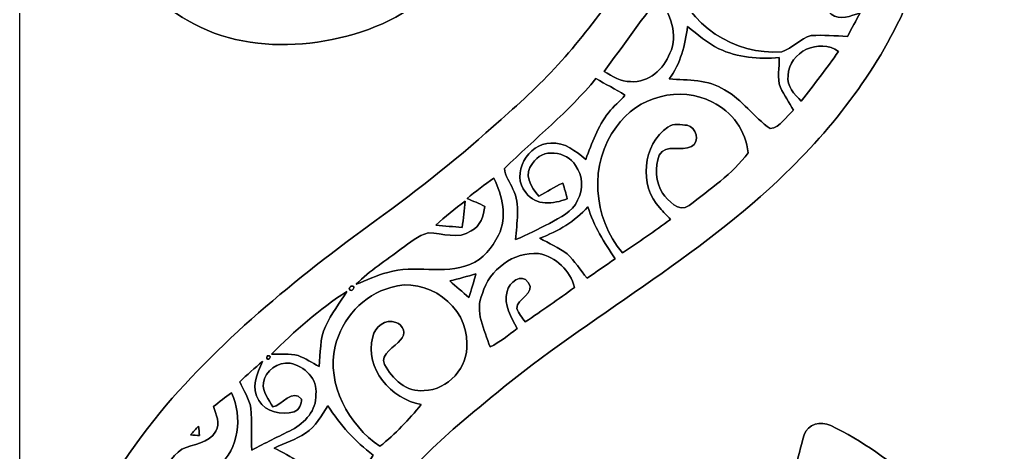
# Model space of a CAD drawing. Header units: centimetres. Extents: x -16.8 to 16.8, y -16.7 to 16.7.
# Drawn here: x -16.77 to 0, y -6.52 to 0.95 of the extents above; entities that cross this region are included whole.
import ezdxf

# ---------------------------------------------------------------- set-up
doc = ezdxf.new("R2010")
doc.units = ezdxf.units.CM
doc.header["$MEASUREMENT"] = 0
doc.layers.add('Layer 1', color=7, linetype='Continuous')

msp = doc.modelspace()

# ---------------------------------------------------------------- linework, layer by layer
at = {"layer": 'Layer 1', "color": 7}
for points, knots in [([(-16.77458, 16.66875), (-16.77458, 16.66875), (16.77458, 16.66875), (16.77458, 16.66875), (16.77458, 16.66875), (16.77458, 16.66875), (16.77458, -16.66875), (16.77458, -16.66875), (16.77458, -16.66875), (16.77458, -16.66875), (-16.77458, -16.66875), (-16.77458, -16.66875), (-16.77458, -16.66875), (-16.77458, -16.66875), (-16.77458, 16.66875), (-16.77458, 16.66875), (-16.77458, 16.66875), (-16.77458, 16.66875), (-16.77458, 16.66875), (-16.77458, 16.66875)], [0, 0, 0, 0, 0.16666667, 0.16666667, 0.16666667, 0.16666667, 0.33333333, 0.33333333, 0.33333333, 0.33333333, 0.5, 0.5, 0.5, 0.5, 0.66666667, 0.66666667, 0.66666667, 0.66666667, 1, 1, 1, 1]), ([(-9.17363, 12.02902), (-11.52701, 11.87521), (-13.87616, 10.7502), (-15.2594, 8.80251), (-15.2594, 8.80251), (-15.95508, 7.87541), (-16.31809, 6.70313), (-16.2627, 5.54531), (-16.2627, 5.54531), (-16.21825, 4.73322), (-16.11207, 3.90878), (-15.78998, 3.15524), (-15.78998, 3.15524), (-15.41427, 2.23696), (-14.74505, 1.43192), (-13.88039, 0.93804), (-13.88039, 0.93804), (-13.28914, 0.58032), (-12.57194, 0.47449), (-11.89108, 0.52917), (-11.89108, 0.52917), (-11.20281, 0.58914), (-10.51348, 0.79587), (-9.94516, 1.19698), (-9.94516, 1.19698), (-9.50948, 1.53564), (-9.10978, 1.94486), (-8.86707, 2.44581), (-8.86707, 2.44581), (-8.53017, 3.10833), (-8.58696, 3.89431), (-8.73407, 4.60058), (-8.73407, 4.60058), (-8.80286, 4.87327), (-8.85261, 5.16749), (-9.03852, 5.38974), (-9.03852, 5.38974), (-9.18457, 5.51815), (-9.42093, 5.43736), (-9.50595, 5.27368), (-9.50595, 5.27368), (-9.79029, 4.91278), (-10.13919, 4.54307), (-10.62002, 4.47887), (-10.62002, 4.47887), (-10.85709, 4.46687), (-11.13931, 4.40478), (-11.34039, 4.57059), (-11.34039, 4.57059), (-11.55982, 4.71946), (-11.6332, 4.99921), (-11.68964, 5.24263), (-11.68964, 5.24263), (-11.83076, 6.60788), (-10.57487, 7.82602), (-9.25548, 7.87365), (-9.25548, 7.87365), (-8.55204, 7.85989), (-7.84719, 7.70643), (-7.21748, 7.38787), (-7.21748, 7.38787), (-6.62164, 7.07672), (-6.06707, 6.63011), (-5.76756, 6.01521), (-5.76756, 6.01521), (-5.55237, 5.62998), (-5.45324, 5.18548), (-5.4804, 4.74486), (-5.4804, 4.74486), (-5.45747, 3.61774), (-5.76862, 2.47474), (-6.41244, 1.54411), (-6.41244, 1.54411), (-6.95466, 0.7306), (-7.59213, -0.02328), (-8.33579, -0.6604), (-8.33579, -0.6604), (-9.01947, -1.28834), (-9.74019, -1.87537), (-10.49126, -2.42147), (-10.49126, -2.42147), (-11.88403, -3.42583), (-13.24116, -4.5085), (-14.34783, -5.83071), (-14.34783, -5.83071), (-14.93696, -6.56484), (-15.47777, -7.35789), (-15.80868, -8.24512), (-15.80868, -8.24512), (-16.08949, -9.023), (-16.2119, -9.85202), (-16.23025, -10.67682), (-16.23025, -10.67682), (-16.22354, -11.02431), (-16.1484, -11.4046), (-15.88664, -11.65331), (-15.88664, -11.65331), (-15.78504, -11.75985), (-15.65734, -11.85721), (-15.50458, -11.86603), (-15.50458, -11.86603), (-14.39228, -11.90096), (-13.27997, -11.84698), (-12.16766, -11.82123), (-12.16766, -11.82123), (-10.6105, -11.77502), (-9.04981, -11.80324), (-7.49794, -11.94964), (-7.49794, -11.94964), (-7.07954, -11.99162), (-6.65798, -11.9761), (-6.23746, -11.98915), (-6.23746, -11.98915), (-5.17772, -12.01808), (-4.09893, -12.01984), (-3.06599, -11.74962), (-3.06599, -11.74962), (-2.31105, -11.52419), (-1.56386, -11.1192), (-1.14512, -10.42564), (-1.14512, -10.42564), (-0.74613, -9.80757), (-0.67275, -9.03746), (-0.77611, -8.32344), (-0.77611, -8.32344), (-0.82409, -7.87188), (-0.9966, -7.42703), (-1.30104, -7.0866), (-1.30104, -7.0866), (-1.73108, -6.66503), (-2.23379, -6.3186), (-2.7746, -6.05578), (-2.7746, -6.05578), (-2.94252, -5.97359), (-3.17288, -6.02686), (-3.23391, -6.21559), (-3.23391, -6.21559), (-3.35386, -6.61247), (-3.40395, -7.06332), (-3.70029, -7.37835), (-3.70029, -7.37835), (-4.08869, -7.80979), (-4.69477, -7.92162), (-5.24439, -7.97842), (-5.24439, -7.97842), (-6.83754, -8.02499), (-8.43209, -7.96219), (-10.02242, -7.86906), (-10.02242, -7.86906), (-10.22491, -7.82849), (-10.4648, -7.86694), (-10.64613, -7.75088), (-10.64613, -7.75088), (-10.18152, -6.81143), (-9.33379, -6.15174), (-8.54534, -5.49557), (-8.54534, -5.49557), (-6.93032, -4.16736), (-5.05636, -3.16971), (-3.55388, -1.70251), (-3.55388, -1.70251), (-2.64054, -0.81809), (-1.8602, 0.22684), (-1.38007, 1.41005), (-1.38007, 1.41005), (-0.9839, 2.44016), (-0.8763, 3.56306), (-0.95356, 4.65808), (-0.95356, 4.65808), (-1.02517, 5.49381), (-1.149, 6.33271), (-1.44921, 7.12011), (-1.44921, 7.12011), (-1.91558, 8.42081), (-2.71674, 9.62378), (-3.82799, 10.45951), (-3.82799, 10.45951), (-5.33435, 11.62897), (-7.28416, 12.13873), (-9.17363, 12.02902), (-9.17363, 12.02902), (-9.17363, 12.02902), (-9.17363, 12.02902), (-9.17363, 12.02902)], [0, 0, 0, 0, 0.0212766, 0.0212766, 0.0212766, 0.0212766, 0.04255319, 0.04255319, 0.04255319, 0.04255319, 0.06382979, 0.06382979, 0.06382979, 0.06382979, 0.08510638, 0.08510638, 0.08510638, 0.08510638, 0.10638298, 0.10638298, 0.10638298, 0.10638298, 0.12765957, 0.12765957, 0.12765957, 0.12765957, 0.14893617, 0.14893617, 0.14893617, 0.14893617, 0.17021277, 0.17021277, 0.17021277, 0.17021277, 0.19148936, 0.19148936, 0.19148936, 0.19148936, 0.21276596, 0.21276596, 0.21276596, 0.21276596, 0.23404255, 0.23404255, 0.23404255, 0.23404255, 0.25531915, 0.25531915, 0.25531915, 0.25531915, 0.27659574, 0.27659574, 0.27659574, 0.27659574, 0.29787234, 0.29787234, 0.29787234, 0.29787234, 0.31914894, 0.31914894, 0.31914894, 0.31914894, 0.34042553, 0.34042553, 0.34042553, 0.34042553, 0.36170213, 0.36170213, 0.36170213, 0.36170213, 0.38297872, 0.38297872, 0.38297872, 0.38297872, 0.40425532, 0.40425532, 0.40425532, 0.40425532, 0.42553191, 0.42553191, 0.42553191, 0.42553191, 0.44680851, 0.44680851, 0.44680851, 0.44680851, 0.46808511, 0.46808511, 0.46808511, 0.46808511, 0.4893617, 0.4893617, 0.4893617, 0.4893617, 0.5106383, 0.5106383, 0.5106383, 0.5106383, 0.53191489, 0.53191489, 0.53191489, 0.53191489, 0.55319149, 0.55319149, 0.55319149, 0.55319149, 0.57446809, 0.57446809, 0.57446809, 0.57446809, 0.59574468, 0.59574468, 0.59574468, 0.59574468, 0.61702128, 0.61702128, 0.61702128, 0.61702128, 0.63829787, 0.63829787, 0.63829787, 0.63829787, 0.65957447, 0.65957447, 0.65957447, 0.65957447, 0.68085106, 0.68085106, 0.68085106, 0.68085106, 0.70212766, 0.70212766, 0.70212766, 0.70212766, 0.72340426, 0.72340426, 0.72340426, 0.72340426, 0.74468085, 0.74468085, 0.74468085, 0.74468085, 0.76595745, 0.76595745, 0.76595745, 0.76595745, 0.78723404, 0.78723404, 0.78723404, 0.78723404, 0.80851064, 0.80851064, 0.80851064, 0.80851064, 0.82978723, 0.82978723, 0.82978723, 0.82978723, 0.85106383, 0.85106383, 0.85106383, 0.85106383, 0.87234043, 0.87234043, 0.87234043, 0.87234043, 0.89361702, 0.89361702, 0.89361702, 0.89361702, 0.91489362, 0.91489362, 0.91489362, 0.91489362, 0.93617021, 0.93617021, 0.93617021, 0.93617021, 0.95744681, 0.95744681, 0.95744681, 0.95744681, 1, 1, 1, 1]), ([(-4.43336, 3.4163), (-3.93771, 3.52143), (-3.40924, 3.17606), (-3.2639, 2.6991), (-3.2639, 2.6991), (-3.14008, 2.33609), (-3.29953, 1.88242), (-3.64949, 1.70991), (-3.64949, 1.70991), (-3.8795, 1.56986), (-4.20617, 1.57727), (-4.40972, 1.76283), (-4.40972, 1.76283), (-4.53108, 1.86161), (-4.61045, 2.00166), (-4.67642, 2.14101), (-4.67642, 2.14101), (-4.61257, 2.32763), (-4.39208, 2.41018), (-4.32506, 2.5968), (-4.32506, 2.5968), (-4.31553, 2.75378), (-4.50215, 2.83422), (-4.63585, 2.81129), (-4.63585, 2.81129), (-4.7371, 2.73473), (-4.8581, 2.64548), (-4.87116, 2.5079), (-4.87116, 2.5079), (-5.00556, 1.87713), (-4.32364, 1.21214), (-3.70134, 1.44533), (-3.70134, 1.44533), (-3.3207, 1.56034), (-3.10233, 1.91382), (-2.9591, 2.26095), (-2.9591, 2.26095), (-2.84233, 2.15547), (-2.73438, 2.04153), (-2.6229, 1.93075), (-2.6229, 1.93075), (-2.75943, 1.81575), (-2.92241, 1.69792), (-2.95875, 1.5113), (-2.95875, 1.5113), (-3.01096, 1.33138), (-2.90407, 1.1497), (-2.76648, 1.04246), (-2.76648, 1.04246), (-2.62008, 0.92745), (-2.42323, 1.00859), (-2.26871, 1.06504), (-2.26871, 1.06504), (-2.33927, 0.92781), (-2.41335, 0.79199), (-2.48779, 0.65652), (-2.48779, 0.65652), (-2.69522, 0.66569), (-2.90407, 0.68439), (-3.11115, 0.67098), (-3.11115, 0.67098), (-3.302, 0.6223), (-3.43253, 0.44626), (-3.62162, 0.39335), (-3.62162, 0.39335), (-4.42701, 0.32103), (-5.25886, 0.86043), (-5.47229, 1.64994), (-5.47229, 1.64994), (-5.51145, 1.8094), (-5.42713, 1.94804), (-5.36363, 2.08456), (-5.36363, 2.08456), (-5.21758, 2.38337), (-5.12269, 2.70334), (-5.02955, 3.02154), (-5.02955, 3.02154), (-4.95759, 3.27872), (-4.67148, 3.38032), (-4.43336, 3.4163)], [0, 0, 0, 0, 0.04761905, 0.04761905, 0.04761905, 0.04761905, 0.0952381, 0.0952381, 0.0952381, 0.0952381, 0.14285714, 0.14285714, 0.14285714, 0.14285714, 0.19047619, 0.19047619, 0.19047619, 0.19047619, 0.23809524, 0.23809524, 0.23809524, 0.23809524, 0.28571429, 0.28571429, 0.28571429, 0.28571429, 0.33333333, 0.33333333, 0.33333333, 0.33333333, 0.38095238, 0.38095238, 0.38095238, 0.38095238, 0.42857143, 0.42857143, 0.42857143, 0.42857143, 0.47619048, 0.47619048, 0.47619048, 0.47619048, 0.52380952, 0.52380952, 0.52380952, 0.52380952, 0.57142857, 0.57142857, 0.57142857, 0.57142857, 0.61904762, 0.61904762, 0.61904762, 0.61904762, 0.66666667, 0.66666667, 0.66666667, 0.66666667, 0.71428571, 0.71428571, 0.71428571, 0.71428571, 0.76190476, 0.76190476, 0.76190476, 0.76190476, 0.80952381, 0.80952381, 0.80952381, 0.80952381, 0.85714286, 0.85714286, 0.85714286, 0.85714286, 0.9047619, 0.9047619, 0.9047619, 0.9047619, 1, 1, 1, 1]), ([(-6.68302, 0.05151), (-6.37293, 0.4759), (-6.07201, 0.90911), (-5.74463, 1.32045), (-5.74463, 1.32045), (-5.55202, 1.05622), (-5.39362, 0.68474), (-5.55131, 0.36654), (-5.55131, 0.36654), (-5.65326, 0.08925), (-5.92032, -0.14393), (-6.22829, -0.12277), (-6.22829, -0.12277), (-6.39727, -0.12982), (-6.54332, -0.02963), (-6.68302, 0.05151)], [0, 0, 0, 0, 0.2, 0.2, 0.2, 0.2, 0.4, 0.4, 0.4, 0.4, 0.6, 0.6, 0.6, 0.6, 1, 1, 1, 1]), ([(-5.24439, 0.82726), (-5.07541, 0.68651), (-4.90255, 0.54681), (-4.70641, 0.44485), (-4.70641, 0.44485), (-4.38221, 0.29245), (-4.01602, 0.25859), (-3.66289, 0.29034), (-3.66289, 0.29034), (-3.65407, 0.121), (-3.70981, -0.06138), (-3.64349, -0.22401), (-3.64349, -0.22401), (-3.57576, -0.35878), (-3.49144, -0.48613), (-3.41771, -0.61807), (-3.41771, -0.61807), (-3.54718, -0.72214), (-3.64208, -0.90911), (-3.82058, -0.93451), (-3.82058, -0.93451), (-4.10386, -0.73625), (-4.29824, -0.43392), (-4.60587, -0.2667), (-4.60587, -0.2667), (-4.88738, -0.08043), (-5.23875, -0.09913), (-5.56154, -0.07691), (-5.56154, -0.07691), (-5.36681, 0.18662), (-5.28673, 0.50659), (-5.24439, 0.82726)], [0, 0, 0, 0, 0.11111111, 0.11111111, 0.11111111, 0.11111111, 0.22222222, 0.22222222, 0.22222222, 0.22222222, 0.33333333, 0.33333333, 0.33333333, 0.33333333, 0.44444444, 0.44444444, 0.44444444, 0.44444444, 0.55555556, 0.55555556, 0.55555556, 0.55555556, 0.66666667, 0.66666667, 0.66666667, 0.66666667, 0.77777778, 0.77777778, 0.77777778, 0.77777778, 1, 1, 1, 1]), ([(-3.5112, -0.01588), (-3.49673, 0.39476), (-2.96616, 0.63571), (-2.63984, 0.39723), (-2.63984, 0.39723), (-2.84727, 0.10689), (-3.06246, -0.17745), (-3.28295, -0.45791), (-3.28295, -0.45791), (-3.40325, -0.34043), (-3.53801, -0.20355), (-3.5112, -0.01588)], [0, 0, 0, 0, 0.25, 0.25, 0.25, 0.25, 0.5, 0.5, 0.5, 0.5, 1, 1, 1, 1]), ([(-8.40528, -1.62137), (-7.87541, -1.10878), (-7.30074, -0.63888), (-6.8266, -0.07056), (-6.8266, -0.07056), (-6.6615, -0.16757), (-6.48758, -0.25047), (-6.32672, -0.35525), (-6.32672, -0.35525), (-6.40962, -0.46602), (-6.52674, -0.54575), (-6.60753, -0.65864), (-6.60753, -0.65864), (-6.79768, -0.895), (-6.89469, -1.18498), (-7.00229, -1.46368), (-7.00229, -1.46368), (-7.17479, -1.32221), (-7.36494, -1.16734), (-7.60413, -1.18216), (-7.60413, -1.18216), (-7.99747, -1.18957), (-8.31144, -1.71556), (-8.03451, -2.03764), (-8.03451, -2.03764), (-7.85848, -2.27718), (-7.55897, -2.23485), (-7.3212, -2.14418), (-7.3212, -2.14418), (-7.34236, -2.05317), (-7.36847, -1.96427), (-7.39987, -1.87713), (-7.39987, -1.87713), (-7.54733, -1.93181), (-7.6708, -2.03412), (-7.81438, -2.09726), (-7.81438, -2.09726), (-7.93926, -1.94874), (-8.08955, -1.70639), (-7.9188, -1.53494), (-7.9188, -1.53494), (-7.76252, -1.26224), (-7.32543, -1.31798), (-7.18009, -1.57092), (-7.18009, -1.57092), (-7.05344, -1.74166), (-7.0358, -1.98614), (-7.1434, -2.16994), (-7.1434, -2.16994), (-7.22912, -2.3749), (-7.44643, -2.46592), (-7.62847, -2.56822), (-7.62847, -2.56822), (-7.82285, -2.66241), (-8.00982, -2.77248), (-8.21231, -2.84833), (-8.21231, -2.84833), (-8.19891, -2.5594), (-8.11883, -2.24578), (-8.25923, -1.97591), (-8.25923, -1.97591), (-8.30792, -1.85808), (-8.39999, -1.75295), (-8.40528, -1.62137)], [0, 0, 0, 0, 0.05882353, 0.05882353, 0.05882353, 0.05882353, 0.11764706, 0.11764706, 0.11764706, 0.11764706, 0.17647059, 0.17647059, 0.17647059, 0.17647059, 0.23529412, 0.23529412, 0.23529412, 0.23529412, 0.29411765, 0.29411765, 0.29411765, 0.29411765, 0.35294118, 0.35294118, 0.35294118, 0.35294118, 0.41176471, 0.41176471, 0.41176471, 0.41176471, 0.47058824, 0.47058824, 0.47058824, 0.47058824, 0.52941176, 0.52941176, 0.52941176, 0.52941176, 0.58823529, 0.58823529, 0.58823529, 0.58823529, 0.64705882, 0.64705882, 0.64705882, 0.64705882, 0.70588235, 0.70588235, 0.70588235, 0.70588235, 0.76470588, 0.76470588, 0.76470588, 0.76470588, 0.82352941, 0.82352941, 0.82352941, 0.82352941, 0.88235294, 0.88235294, 0.88235294, 0.88235294, 1, 1, 1, 1]), ([(-6.471, -0.90135), (-6.12211, -0.3877), (-5.36787, -0.17427), (-4.81683, -0.47943), (-4.81683, -0.47943), (-4.47922, -0.63359), (-4.23474, -0.98319), (-4.20229, -1.35149), (-4.20229, -1.35149), (-4.46617, -1.72403), (-4.86763, -1.9745), (-5.21617, -2.26166), (-5.21617, -2.26166), (-5.40949, -2.38478), (-5.57248, -2.1777), (-5.68043, -2.04505), (-5.68043, -2.04505), (-5.79402, -1.85526), (-5.81096, -1.59597), (-5.73581, -1.39065), (-5.73581, -1.39065), (-5.61869, -1.18992), (-5.34705, -1.33209), (-5.17631, -1.24284), (-5.17631, -1.24284), (-5.02461, -1.16699), (-5.09834, -0.90346), (-5.25216, -0.87665), (-5.25216, -0.87665), (-5.35905, -0.86431), (-5.48958, -0.83573), (-5.58447, -0.90629), (-5.58447, -0.90629), (-6.02227, -1.20685), (-6.09283, -1.91841), (-5.72135, -2.30152), (-5.72135, -2.30152), (-5.66738, -2.37243), (-5.60317, -2.43487), (-5.54284, -2.50014), (-5.54284, -2.50014), (-5.81166, -2.70228), (-6.08753, -2.89489), (-6.37081, -3.07622), (-6.37081, -3.07622), (-6.8774, -2.47897), (-6.95819, -1.53317), (-6.471, -0.90135)], [0, 0, 0, 0, 0.07692308, 0.07692308, 0.07692308, 0.07692308, 0.15384615, 0.15384615, 0.15384615, 0.15384615, 0.23076923, 0.23076923, 0.23076923, 0.23076923, 0.30769231, 0.30769231, 0.30769231, 0.30769231, 0.38461538, 0.38461538, 0.38461538, 0.38461538, 0.46153846, 0.46153846, 0.46153846, 0.46153846, 0.53846154, 0.53846154, 0.53846154, 0.53846154, 0.61538462, 0.61538462, 0.61538462, 0.61538462, 0.69230769, 0.69230769, 0.69230769, 0.69230769, 0.76923077, 0.76923077, 0.76923077, 0.76923077, 0.84615385, 0.84615385, 0.84615385, 0.84615385, 1, 1, 1, 1]), ([(-9.05051, -2.14207), (-8.90094, -2.01824), (-8.74818, -1.89794), (-8.58732, -1.78894), (-8.58732, -1.78894), (-8.44832, -2.09162), (-8.34425, -2.45921), (-8.50971, -2.77389), (-8.50971, -2.77389), (-8.61519, -2.99014), (-8.76935, -3.18594), (-9.00148, -3.2766), (-9.00148, -3.2766), (-9.4555, -3.46428), (-9.95786, -3.27025), (-10.42035, -3.41736), (-10.42035, -3.41736), (-10.60944, -3.46251), (-10.78336, -3.5493), (-10.96398, -3.61844), (-10.96398, -3.61844), (-10.73044, -3.38349), (-10.44575, -3.20816), (-10.1854, -3.00602), (-10.1854, -3.00602), (-10.03935, -2.90301), (-9.89824, -2.7746), (-9.71973, -2.73368), (-9.71973, -2.73368), (-9.4742, -2.73544), (-9.20221, -2.85327), (-8.97855, -2.6984), (-8.97855, -2.6984), (-8.81627, -2.62255), (-8.7697, -2.43558), (-8.74219, -2.27577), (-8.74219, -2.27577), (-8.84308, -2.22673), (-8.94574, -2.18193), (-9.05051, -2.14207)], [0, 0, 0, 0, 0.09090909, 0.09090909, 0.09090909, 0.09090909, 0.18181818, 0.18181818, 0.18181818, 0.18181818, 0.27272727, 0.27272727, 0.27272727, 0.27272727, 0.36363636, 0.36363636, 0.36363636, 0.36363636, 0.45454545, 0.45454545, 0.45454545, 0.45454545, 0.54545455, 0.54545455, 0.54545455, 0.54545455, 0.63636364, 0.63636364, 0.63636364, 0.63636364, 0.72727273, 0.72727273, 0.72727273, 0.72727273, 0.81818182, 0.81818182, 0.81818182, 0.81818182, 1, 1, 1, 1]), ([(-9.58779, -2.59962), (-9.4294, -2.45075), (-9.26006, -2.31458), (-9.08473, -2.18616), (-9.08473, -2.18616), (-9.10061, -2.33609), (-9.11543, -2.48814), (-9.13306, -2.63878), (-9.13306, -2.63878), (-9.28511, -2.62714), (-9.43645, -2.61408), (-9.58779, -2.59962)], [0, 0, 0, 0, 0.25, 0.25, 0.25, 0.25, 0.5, 0.5, 0.5, 0.5, 1, 1, 1, 1]), ([(-7.79286, -2.82116), (-7.47959, -2.70616), (-7.18996, -2.53471), (-6.9656, -2.28388), (-6.9656, -2.28388), (-6.86717, -2.61126), (-6.68302, -2.89948), (-6.49464, -3.18135), (-6.49464, -3.18135), (-6.65692, -3.29177), (-6.81849, -3.40325), (-6.98041, -3.51402), (-6.98041, -3.51402), (-7.0926, -3.3715), (-7.19561, -3.22016), (-7.32473, -3.0928), (-7.32473, -3.0928), (-7.47183, -2.98732), (-7.63905, -2.91571), (-7.79286, -2.82116)], [0, 0, 0, 0, 0.16666667, 0.16666667, 0.16666667, 0.16666667, 0.33333333, 0.33333333, 0.33333333, 0.33333333, 0.5, 0.5, 0.5, 0.5, 0.66666667, 0.66666667, 0.66666667, 0.66666667, 1, 1, 1, 1]), ([(-8.78664, -3.7786), (-8.6681, -3.36656), (-8.24794, -3.05329), (-7.81544, -3.08963), (-7.81544, -3.08963), (-7.51558, -3.14537), (-7.27428, -3.38243), (-7.19526, -3.67383), (-7.19526, -3.67383), (-7.47571, -3.87668), (-7.76005, -4.07388), (-8.0458, -4.26932), (-8.0458, -4.26932), (-8.10013, -4.19488), (-8.16187, -4.12256), (-8.19362, -4.03507), (-8.19362, -4.03507), (-8.19503, -3.86962), (-7.85636, -3.76696), (-7.99606, -3.58669), (-7.99606, -3.58669), (-8.10789, -3.41595), (-8.33543, -3.59234), (-8.35801, -3.74403), (-8.35801, -3.74403), (-8.43104, -3.98039), (-8.28322, -4.18394), (-8.18727, -4.38397), (-8.18727, -4.38397), (-8.3379, -4.49615), (-8.4836, -4.61786), (-8.65329, -4.70112), (-8.65329, -4.70112), (-8.74924, -4.40972), (-8.92704, -4.08305), (-8.78664, -3.7786)], [0, 0, 0, 0, 0.1, 0.1, 0.1, 0.1, 0.2, 0.2, 0.2, 0.2, 0.3, 0.3, 0.3, 0.3, 0.4, 0.4, 0.4, 0.4, 0.5, 0.5, 0.5, 0.5, 0.6, 0.6, 0.6, 0.6, 0.7, 0.7, 0.7, 0.7, 0.8, 0.8, 0.8, 0.8, 1, 1, 1, 1]), ([(-10.36567, -3.67453), (-9.76101, -3.47063), (-9.03358, -3.99768), (-9.05581, -4.63903), (-9.05581, -4.63903), (-9.02547, -5.04719), (-9.37895, -5.44689), (-9.79029, -5.45112), (-9.79029, -5.45112), (-10.09191, -5.49346), (-10.34133, -5.24722), (-10.47397, -5.00451), (-10.47397, -5.00451), (-10.56111, -4.81083), (-10.28488, -4.70606), (-10.20163, -4.57835), (-10.20163, -4.57835), (-10.0898, -4.49439), (-10.15048, -4.30636), (-10.27748, -4.27602), (-10.27748, -4.27602), (-10.45422, -4.20617), (-10.64366, -4.35434), (-10.67929, -4.5279), (-10.67929, -4.5279), (-10.82216, -5.07718), (-10.36179, -5.59506), (-9.84144, -5.69524), (-9.84144, -5.69524), (-10.05769, -5.95454), (-10.28806, -6.20607), (-10.55476, -6.41456), (-10.55476, -6.41456), (-11.0998, -6.04202), (-11.47692, -5.3527), (-11.32769, -4.68665), (-11.32769, -4.68665), (-11.2074, -4.21605), (-10.84263, -3.80012), (-10.36567, -3.67453)], [0, 0, 0, 0, 0.09090909, 0.09090909, 0.09090909, 0.09090909, 0.18181818, 0.18181818, 0.18181818, 0.18181818, 0.27272727, 0.27272727, 0.27272727, 0.27272727, 0.36363636, 0.36363636, 0.36363636, 0.36363636, 0.45454545, 0.45454545, 0.45454545, 0.45454545, 0.54545455, 0.54545455, 0.54545455, 0.54545455, 0.63636364, 0.63636364, 0.63636364, 0.63636364, 0.72727273, 0.72727273, 0.72727273, 0.72727273, 0.81818182, 0.81818182, 0.81818182, 0.81818182, 1, 1, 1, 1]), ([(-9.34544, -3.56094), (-9.19692, -3.52107), (-9.04769, -3.48439), (-8.89953, -3.4417), (-8.89953, -3.4417), (-8.93621, -3.57752), (-8.97643, -3.71228), (-9.01982, -3.84634), (-9.01982, -3.84634), (-9.13024, -3.75285), (-9.2396, -3.65901), (-9.34544, -3.56094)], [0, 0, 0, 0, 0.25, 0.25, 0.25, 0.25, 0.5, 0.5, 0.5, 0.5, 1, 1, 1, 1]), ([(-11.055, -3.64949), (-10.93682, -3.63044), (-11.05394, -3.80012), (-11.08393, -3.68935), (-11.08393, -3.68935), (-11.07652, -3.67947), (-11.06241, -3.65936), (-11.055, -3.64949)], [0, 0, 0, 0, 0.33333333, 0.33333333, 0.33333333, 0.33333333, 1, 1, 1, 1]), ([(-12.42766, -4.82529), (-12.02902, -4.42666), (-11.59828, -4.05059), (-11.12591, -3.74156), (-11.12591, -3.74156), (-11.24973, -3.94194), (-11.38943, -4.13314), (-11.49456, -4.34481), (-11.49456, -4.34481), (-11.5951, -4.56036), (-11.57711, -4.80483), (-11.60145, -5.03661), (-11.60145, -5.03661), (-11.72351, -4.97417), (-11.83958, -4.89797), (-11.96763, -4.84928), (-11.96763, -4.84928), (-12.11898, -4.81789), (-12.27384, -4.82494), (-12.42766, -4.82529)], [0, 0, 0, 0, 0.16666667, 0.16666667, 0.16666667, 0.16666667, 0.33333333, 0.33333333, 0.33333333, 0.33333333, 0.5, 0.5, 0.5, 0.5, 0.66666667, 0.66666667, 0.66666667, 0.66666667, 1, 1, 1, 1]), ([(-12.9734, -5.29978), (-12.8457, -5.18054), (-12.71411, -5.06518), (-12.58182, -4.95124), (-12.58182, -4.95124), (-12.67495, -5.15549), (-12.78502, -5.41514), (-12.64356, -5.62222), (-12.64356, -5.62222), (-12.52291, -5.82789), (-12.25162, -5.88398), (-12.03431, -5.81801), (-12.03431, -5.81801), (-11.9447, -5.78732), (-11.90484, -5.68678), (-11.90519, -5.59858), (-11.90519, -5.59858), (-12.05865, -5.40667), (-12.24386, -5.71182), (-12.40402, -5.73581), (-12.40402, -5.73581), (-12.46364, -5.60317), (-12.59205, -5.47793), (-12.56594, -5.3213), (-12.56594, -5.3213), (-12.53702, -5.10822), (-12.31089, -4.95723), (-12.10345, -4.97805), (-12.10345, -4.97805), (-11.85933, -5.0352), (-11.61944, -5.24757), (-11.66001, -5.52238), (-11.66001, -5.52238), (-11.64484, -5.79049), (-11.8491, -6.00957), (-12.07276, -6.12846), (-12.07276, -6.12846), (-12.30313, -6.24769), (-12.53913, -6.35635), (-12.76562, -6.4837), (-12.76562, -6.4837), (-12.7762, -6.24134), (-12.75539, -5.99757), (-12.78184, -5.75663), (-12.78184, -5.75663), (-12.81254, -5.59259), (-12.90567, -5.44936), (-12.9734, -5.29978)], [0, 0, 0, 0, 0.07692308, 0.07692308, 0.07692308, 0.07692308, 0.15384615, 0.15384615, 0.15384615, 0.15384615, 0.23076923, 0.23076923, 0.23076923, 0.23076923, 0.30769231, 0.30769231, 0.30769231, 0.30769231, 0.38461538, 0.38461538, 0.38461538, 0.38461538, 0.46153846, 0.46153846, 0.46153846, 0.46153846, 0.53846154, 0.53846154, 0.53846154, 0.53846154, 0.61538462, 0.61538462, 0.61538462, 0.61538462, 0.69230769, 0.69230769, 0.69230769, 0.69230769, 0.76923077, 0.76923077, 0.76923077, 0.76923077, 0.84615385, 0.84615385, 0.84615385, 0.84615385, 1, 1, 1, 1]), ([(-13.42425, -5.72911), (-13.32371, -5.64762), (-13.22458, -5.56472), (-13.11593, -5.49451), (-13.11593, -5.49451), (-12.92049, -5.9122), (-12.98046, -6.45583), (-13.34805, -6.76028), (-13.34805, -6.76028), (-13.62886, -7.00123), (-14.0081, -7.00793), (-14.357, -6.99276), (-14.357, -6.99276), (-14.26528, -6.79521), (-14.15486, -6.58918), (-13.97141, -6.46501), (-13.97141, -6.46501), (-13.77985, -6.36658), (-13.49728, -6.37117), (-13.38756, -6.15527), (-13.38756, -6.15527), (-13.30149, -6.01945), (-13.38651, -5.86564), (-13.42425, -5.72911)], [0, 0, 0, 0, 0.14285714, 0.14285714, 0.14285714, 0.14285714, 0.28571429, 0.28571429, 0.28571429, 0.28571429, 0.42857143, 0.42857143, 0.42857143, 0.42857143, 0.57142857, 0.57142857, 0.57142857, 0.57142857, 0.71428571, 0.71428571, 0.71428571, 0.71428571, 1, 1, 1, 1]), ([(-11.83922, -6.18525), (-11.66319, -6.07166), (-11.56194, -5.88539), (-11.45293, -5.71359), (-11.45293, -5.71359), (-11.24162, -6.03956), (-10.98515, -6.33871), (-10.668, -6.5659), (-10.668, -6.5659), (-10.90895, -6.91374), (-11.13508, -7.27075), (-11.34145, -7.64011), (-11.34145, -7.64011), (-11.38273, -7.7597), (-11.51643, -7.76605), (-11.61803, -7.80415), (-11.61803, -7.80415), (-11.58099, -7.55333), (-11.50796, -7.28839), (-11.63532, -7.0485), (-11.63532, -7.0485), (-11.77043, -6.73347), (-12.09993, -6.59518), (-12.38179, -6.44384), (-12.38179, -6.44384), (-12.19835, -6.36305), (-12.00468, -6.30202), (-11.83922, -6.18525)], [0, 0, 0, 0, 0.125, 0.125, 0.125, 0.125, 0.25, 0.25, 0.25, 0.25, 0.375, 0.375, 0.375, 0.375, 0.5, 0.5, 0.5, 0.5, 0.625, 0.625, 0.625, 0.625, 0.75, 0.75, 0.75, 0.75, 1, 1, 1, 1]), ([(-13.82289, -6.21806), (-13.77809, -6.16691), (-13.73258, -6.11611), (-13.68601, -6.06707), (-13.68601, -6.06707), (-13.67896, -6.12105), (-13.67226, -6.17502), (-13.66555, -6.2297), (-13.66555, -6.2297), (-13.71812, -6.22547), (-13.77033, -6.22159), (-13.82289, -6.21806)], [0, 0, 0, 0, 0.25, 0.25, 0.25, 0.25, 0.5, 0.5, 0.5, 0.5, 1, 1, 1, 1])]:
    msp.add_open_spline(points, degree=3, knots=knots, dxfattribs=at)
at = {"layer": 'Layer 1', "color": 251}
for points, knots in [([(-9.17363, 12.02902), (-7.28416, 12.13873), (-5.33435, 11.62897), (-3.82799, 10.45951), (-3.82799, 10.45951), (-2.71674, 9.62378), (-1.91558, 8.42081), (-1.44921, 7.12011), (-1.44921, 7.12011), (-1.149, 6.33271), (-1.02517, 5.49381), (-0.95356, 4.65808), (-0.95356, 4.65808), (-0.8763, 3.56306), (-0.9839, 2.44016), (-1.38007, 1.41005), (-1.38007, 1.41005), (-1.8602, 0.22684), (-2.64054, -0.81809), (-3.55388, -1.70251), (-3.55388, -1.70251), (-5.05636, -3.16971), (-6.93032, -4.16736), (-8.54534, -5.49557), (-8.54534, -5.49557), (-9.33379, -6.15174), (-10.18152, -6.81143), (-10.64613, -7.75088), (-10.64613, -7.75088), (-10.4648, -7.86694), (-10.22491, -7.82849), (-10.02242, -7.86906), (-10.02242, -7.86906), (-8.43209, -7.96219), (-6.83754, -8.02499), (-5.24439, -7.97842), (-5.24439, -7.97842), (-4.69477, -7.92162), (-4.08869, -7.80979), (-3.70029, -7.37835), (-3.70029, -7.37835), (-3.40395, -7.06332), (-3.35386, -6.61247), (-3.23391, -6.21559), (-3.23391, -6.21559), (-3.17288, -6.02686), (-2.94252, -5.97359), (-2.7746, -6.05578), (-2.7746, -6.05578), (-2.23379, -6.3186), (-1.73108, -6.66503), (-1.30104, -7.0866), (-1.30104, -7.0866), (-0.9966, -7.42703), (-0.82409, -7.87188), (-0.77611, -8.32344), (-0.77611, -8.32344), (-0.67275, -9.03746), (-0.74613, -9.80757), (-1.14512, -10.42564), (-1.14512, -10.42564), (-1.56386, -11.1192), (-2.31105, -11.52419), (-3.06599, -11.74962), (-3.06599, -11.74962), (-4.09893, -12.01984), (-5.17772, -12.01808), (-6.23746, -11.98915), (-6.23746, -11.98915), (-6.65798, -11.9761), (-7.07954, -11.99162), (-7.49794, -11.94964), (-7.49794, -11.94964), (-9.04981, -11.80324), (-10.6105, -11.77502), (-12.16766, -11.82123), (-12.16766, -11.82123), (-13.27997, -11.84698), (-14.39228, -11.90096), (-15.50458, -11.86603), (-15.50458, -11.86603), (-15.65734, -11.85721), (-15.78504, -11.75985), (-15.88664, -11.65331), (-15.88664, -11.65331), (-16.1484, -11.4046), (-16.22354, -11.02431), (-16.23025, -10.67682), (-16.23025, -10.67682), (-16.2119, -9.85202), (-16.08949, -9.023), (-15.80868, -8.24512), (-15.80868, -8.24512), (-15.47777, -7.35789), (-14.93696, -6.56484), (-14.34783, -5.83071), (-14.34783, -5.83071), (-13.24116, -4.5085), (-11.88403, -3.42583), (-10.49126, -2.42147), (-10.49126, -2.42147), (-9.74019, -1.87537), (-9.01947, -1.28834), (-8.33579, -0.6604), (-8.33579, -0.6604), (-7.59213, -0.02328), (-6.95466, 0.7306), (-6.41244, 1.54411), (-6.41244, 1.54411), (-5.76862, 2.47474), (-5.45747, 3.61774), (-5.4804, 4.74486), (-5.4804, 4.74486), (-5.45324, 5.18548), (-5.55237, 5.62998), (-5.76756, 6.01521), (-5.76756, 6.01521), (-6.06707, 6.63011), (-6.62164, 7.07672), (-7.21748, 7.38787), (-7.21748, 7.38787), (-7.84719, 7.70643), (-8.55204, 7.85989), (-9.25548, 7.87365), (-9.25548, 7.87365), (-10.57487, 7.82602), (-11.83076, 6.60788), (-11.68964, 5.24263), (-11.68964, 5.24263), (-11.6332, 4.99921), (-11.55982, 4.71946), (-11.34039, 4.57059), (-11.34039, 4.57059), (-11.13931, 4.40478), (-10.85709, 4.46687), (-10.62002, 4.47887), (-10.62002, 4.47887), (-10.13919, 4.54307), (-9.79029, 4.91278), (-9.50595, 5.27368), (-9.50595, 5.27368), (-9.42093, 5.43736), (-9.18457, 5.51815), (-9.03852, 5.38974), (-9.03852, 5.38974), (-8.85261, 5.16749), (-8.80286, 4.87327), (-8.73407, 4.60058), (-8.73407, 4.60058), (-8.58696, 3.89431), (-8.53017, 3.10833), (-8.86707, 2.44581), (-8.86707, 2.44581), (-9.10978, 1.94486), (-9.50948, 1.53564), (-9.94516, 1.19698), (-9.94516, 1.19698), (-10.51348, 0.79587), (-11.20281, 0.58914), (-11.89108, 0.52917), (-11.89108, 0.52917), (-12.57194, 0.47449), (-13.28914, 0.58032), (-13.88039, 0.93804), (-13.88039, 0.93804), (-14.74505, 1.43192), (-15.41427, 2.23696), (-15.78998, 3.15524), (-15.78998, 3.15524), (-16.11207, 3.90878), (-16.21825, 4.73322), (-16.2627, 5.54531), (-16.2627, 5.54531), (-16.31809, 6.70313), (-15.95508, 7.87541), (-15.2594, 8.80251), (-15.2594, 8.80251), (-13.87616, 10.7502), (-11.52701, 11.87521), (-9.17363, 12.02902), (-9.17363, 12.02902), (-9.17363, 12.02902), (-9.17363, 12.02902), (-9.17363, 12.02902)], [0, 0, 0, 0, 0.0212766, 0.0212766, 0.0212766, 0.0212766, 0.04255319, 0.04255319, 0.04255319, 0.04255319, 0.06382979, 0.06382979, 0.06382979, 0.06382979, 0.08510638, 0.08510638, 0.08510638, 0.08510638, 0.10638298, 0.10638298, 0.10638298, 0.10638298, 0.12765957, 0.12765957, 0.12765957, 0.12765957, 0.14893617, 0.14893617, 0.14893617, 0.14893617, 0.17021277, 0.17021277, 0.17021277, 0.17021277, 0.19148936, 0.19148936, 0.19148936, 0.19148936, 0.21276596, 0.21276596, 0.21276596, 0.21276596, 0.23404255, 0.23404255, 0.23404255, 0.23404255, 0.25531915, 0.25531915, 0.25531915, 0.25531915, 0.27659574, 0.27659574, 0.27659574, 0.27659574, 0.29787234, 0.29787234, 0.29787234, 0.29787234, 0.31914894, 0.31914894, 0.31914894, 0.31914894, 0.34042553, 0.34042553, 0.34042553, 0.34042553, 0.36170213, 0.36170213, 0.36170213, 0.36170213, 0.38297872, 0.38297872, 0.38297872, 0.38297872, 0.40425532, 0.40425532, 0.40425532, 0.40425532, 0.42553191, 0.42553191, 0.42553191, 0.42553191, 0.44680851, 0.44680851, 0.44680851, 0.44680851, 0.46808511, 0.46808511, 0.46808511, 0.46808511, 0.4893617, 0.4893617, 0.4893617, 0.4893617, 0.5106383, 0.5106383, 0.5106383, 0.5106383, 0.53191489, 0.53191489, 0.53191489, 0.53191489, 0.55319149, 0.55319149, 0.55319149, 0.55319149, 0.57446809, 0.57446809, 0.57446809, 0.57446809, 0.59574468, 0.59574468, 0.59574468, 0.59574468, 0.61702128, 0.61702128, 0.61702128, 0.61702128, 0.63829787, 0.63829787, 0.63829787, 0.63829787, 0.65957447, 0.65957447, 0.65957447, 0.65957447, 0.68085106, 0.68085106, 0.68085106, 0.68085106, 0.70212766, 0.70212766, 0.70212766, 0.70212766, 0.72340426, 0.72340426, 0.72340426, 0.72340426, 0.74468085, 0.74468085, 0.74468085, 0.74468085, 0.76595745, 0.76595745, 0.76595745, 0.76595745, 0.78723404, 0.78723404, 0.78723404, 0.78723404, 0.80851064, 0.80851064, 0.80851064, 0.80851064, 0.82978723, 0.82978723, 0.82978723, 0.82978723, 0.85106383, 0.85106383, 0.85106383, 0.85106383, 0.87234043, 0.87234043, 0.87234043, 0.87234043, 0.89361702, 0.89361702, 0.89361702, 0.89361702, 0.91489362, 0.91489362, 0.91489362, 0.91489362, 0.93617021, 0.93617021, 0.93617021, 0.93617021, 0.95744681, 0.95744681, 0.95744681, 0.95744681, 1, 1, 1, 1]), ([(-4.43336, 3.4163), (-4.67148, 3.38032), (-4.95759, 3.27872), (-5.02955, 3.02154), (-5.02955, 3.02154), (-5.12269, 2.70334), (-5.21758, 2.38337), (-5.36363, 2.08456), (-5.36363, 2.08456), (-5.42713, 1.94804), (-5.51145, 1.8094), (-5.47229, 1.64994), (-5.47229, 1.64994), (-5.25886, 0.86043), (-4.42701, 0.32103), (-3.62162, 0.39335), (-3.62162, 0.39335), (-3.43253, 0.44626), (-3.302, 0.6223), (-3.11115, 0.67098), (-3.11115, 0.67098), (-2.90407, 0.68439), (-2.69522, 0.66569), (-2.48779, 0.65652), (-2.48779, 0.65652), (-2.41335, 0.79199), (-2.33927, 0.92781), (-2.26871, 1.06504), (-2.26871, 1.06504), (-2.42323, 1.00859), (-2.62008, 0.92745), (-2.76648, 1.04246), (-2.76648, 1.04246), (-2.90407, 1.1497), (-3.01096, 1.33138), (-2.95875, 1.5113), (-2.95875, 1.5113), (-2.92241, 1.69792), (-2.75943, 1.81575), (-2.6229, 1.93075), (-2.6229, 1.93075), (-2.73438, 2.04153), (-2.84233, 2.15547), (-2.9591, 2.26095), (-2.9591, 2.26095), (-3.10233, 1.91382), (-3.3207, 1.56034), (-3.70134, 1.44533), (-3.70134, 1.44533), (-4.32364, 1.21214), (-5.00556, 1.87713), (-4.87116, 2.5079), (-4.87116, 2.5079), (-4.8581, 2.64548), (-4.7371, 2.73473), (-4.63585, 2.81129), (-4.63585, 2.81129), (-4.50215, 2.83422), (-4.31553, 2.75378), (-4.32506, 2.5968), (-4.32506, 2.5968), (-4.39208, 2.41018), (-4.61257, 2.32763), (-4.67642, 2.14101), (-4.67642, 2.14101), (-4.61045, 2.00166), (-4.53108, 1.86161), (-4.40972, 1.76283), (-4.40972, 1.76283), (-4.20617, 1.57727), (-3.8795, 1.56986), (-3.64949, 1.70991), (-3.64949, 1.70991), (-3.29953, 1.88242), (-3.14008, 2.33609), (-3.2639, 2.6991), (-3.2639, 2.6991), (-3.40924, 3.17606), (-3.93771, 3.52143), (-4.43336, 3.4163), (-4.43336, 3.4163), (-4.43336, 3.4163), (-4.43336, 3.4163), (-4.43336, 3.4163)], [0, 0, 0, 0, 0.04545455, 0.04545455, 0.04545455, 0.04545455, 0.09090909, 0.09090909, 0.09090909, 0.09090909, 0.13636364, 0.13636364, 0.13636364, 0.13636364, 0.18181818, 0.18181818, 0.18181818, 0.18181818, 0.22727273, 0.22727273, 0.22727273, 0.22727273, 0.27272727, 0.27272727, 0.27272727, 0.27272727, 0.31818182, 0.31818182, 0.31818182, 0.31818182, 0.36363636, 0.36363636, 0.36363636, 0.36363636, 0.40909091, 0.40909091, 0.40909091, 0.40909091, 0.45454545, 0.45454545, 0.45454545, 0.45454545, 0.5, 0.5, 0.5, 0.5, 0.54545455, 0.54545455, 0.54545455, 0.54545455, 0.59090909, 0.59090909, 0.59090909, 0.59090909, 0.63636364, 0.63636364, 0.63636364, 0.63636364, 0.68181818, 0.68181818, 0.68181818, 0.68181818, 0.72727273, 0.72727273, 0.72727273, 0.72727273, 0.77272727, 0.77272727, 0.77272727, 0.77272727, 0.81818182, 0.81818182, 0.81818182, 0.81818182, 0.86363636, 0.86363636, 0.86363636, 0.86363636, 0.90909091, 0.90909091, 0.90909091, 0.90909091, 1, 1, 1, 1]), ([(-6.68302, 0.05151), (-6.54332, -0.02963), (-6.39727, -0.12982), (-6.22829, -0.12277), (-6.22829, -0.12277), (-5.92032, -0.14393), (-5.65326, 0.08925), (-5.55131, 0.36654), (-5.55131, 0.36654), (-5.39362, 0.68474), (-5.55202, 1.05622), (-5.74463, 1.32045), (-5.74463, 1.32045), (-6.07201, 0.90911), (-6.37293, 0.4759), (-6.68302, 0.05151), (-6.68302, 0.05151), (-6.68302, 0.05151), (-6.68302, 0.05151), (-6.68302, 0.05151)], [0, 0, 0, 0, 0.16666667, 0.16666667, 0.16666667, 0.16666667, 0.33333333, 0.33333333, 0.33333333, 0.33333333, 0.5, 0.5, 0.5, 0.5, 0.66666667, 0.66666667, 0.66666667, 0.66666667, 1, 1, 1, 1]), ([(-5.24439, 0.82726), (-5.28673, 0.50659), (-5.36681, 0.18662), (-5.56154, -0.07691), (-5.56154, -0.07691), (-5.23875, -0.09913), (-4.88738, -0.08043), (-4.60587, -0.2667), (-4.60587, -0.2667), (-4.29824, -0.43392), (-4.10386, -0.73625), (-3.82058, -0.93451), (-3.82058, -0.93451), (-3.64208, -0.90911), (-3.54718, -0.72214), (-3.41771, -0.61807), (-3.41771, -0.61807), (-3.49144, -0.48613), (-3.57576, -0.35878), (-3.64349, -0.22401), (-3.64349, -0.22401), (-3.70981, -0.06138), (-3.65407, 0.121), (-3.66289, 0.29034), (-3.66289, 0.29034), (-4.01602, 0.25859), (-4.38221, 0.29245), (-4.70641, 0.44485), (-4.70641, 0.44485), (-4.90255, 0.54681), (-5.07541, 0.68651), (-5.24439, 0.82726), (-5.24439, 0.82726), (-5.24439, 0.82726), (-5.24439, 0.82726), (-5.24439, 0.82726)], [0, 0, 0, 0, 0.1, 0.1, 0.1, 0.1, 0.2, 0.2, 0.2, 0.2, 0.3, 0.3, 0.3, 0.3, 0.4, 0.4, 0.4, 0.4, 0.5, 0.5, 0.5, 0.5, 0.6, 0.6, 0.6, 0.6, 0.7, 0.7, 0.7, 0.7, 0.8, 0.8, 0.8, 0.8, 1, 1, 1, 1]), ([(-3.5112, -0.01588), (-3.53801, -0.20355), (-3.40325, -0.34043), (-3.28295, -0.45791), (-3.28295, -0.45791), (-3.06246, -0.17745), (-2.84727, 0.10689), (-2.63984, 0.39723), (-2.63984, 0.39723), (-2.96616, 0.63571), (-3.49673, 0.39476), (-3.5112, -0.01588), (-3.5112, -0.01588), (-3.5112, -0.01588), (-3.5112, -0.01588), (-3.5112, -0.01588)], [0, 0, 0, 0, 0.2, 0.2, 0.2, 0.2, 0.4, 0.4, 0.4, 0.4, 0.6, 0.6, 0.6, 0.6, 1, 1, 1, 1]), ([(-8.40528, -1.62137), (-8.39999, -1.75295), (-8.30792, -1.85808), (-8.25923, -1.97591), (-8.25923, -1.97591), (-8.11883, -2.24578), (-8.19891, -2.5594), (-8.21231, -2.84833), (-8.21231, -2.84833), (-8.00982, -2.77248), (-7.82285, -2.66241), (-7.62847, -2.56822), (-7.62847, -2.56822), (-7.44643, -2.46592), (-7.22912, -2.3749), (-7.1434, -2.16994), (-7.1434, -2.16994), (-7.0358, -1.98614), (-7.05344, -1.74166), (-7.18009, -1.57092), (-7.18009, -1.57092), (-7.32543, -1.31798), (-7.76252, -1.26224), (-7.9188, -1.53494), (-7.9188, -1.53494), (-8.08955, -1.70639), (-7.93926, -1.94874), (-7.81438, -2.09726), (-7.81438, -2.09726), (-7.6708, -2.03412), (-7.54733, -1.93181), (-7.39987, -1.87713), (-7.39987, -1.87713), (-7.36847, -1.96427), (-7.34236, -2.05317), (-7.3212, -2.14418), (-7.3212, -2.14418), (-7.55897, -2.23485), (-7.85848, -2.27718), (-8.03451, -2.03764), (-8.03451, -2.03764), (-8.31144, -1.71556), (-7.99747, -1.18957), (-7.60413, -1.18216), (-7.60413, -1.18216), (-7.36494, -1.16734), (-7.17479, -1.32221), (-7.00229, -1.46368), (-7.00229, -1.46368), (-6.89469, -1.18498), (-6.79768, -0.895), (-6.60753, -0.65864), (-6.60753, -0.65864), (-6.52674, -0.54575), (-6.40962, -0.46602), (-6.32672, -0.35525), (-6.32672, -0.35525), (-6.48758, -0.25047), (-6.6615, -0.16757), (-6.8266, -0.07056), (-6.8266, -0.07056), (-7.30074, -0.63888), (-7.87541, -1.10878), (-8.40528, -1.62137), (-8.40528, -1.62137), (-8.40528, -1.62137), (-8.40528, -1.62137), (-8.40528, -1.62137)], [0, 0, 0, 0, 0.05555556, 0.05555556, 0.05555556, 0.05555556, 0.11111111, 0.11111111, 0.11111111, 0.11111111, 0.16666667, 0.16666667, 0.16666667, 0.16666667, 0.22222222, 0.22222222, 0.22222222, 0.22222222, 0.27777778, 0.27777778, 0.27777778, 0.27777778, 0.33333333, 0.33333333, 0.33333333, 0.33333333, 0.38888889, 0.38888889, 0.38888889, 0.38888889, 0.44444444, 0.44444444, 0.44444444, 0.44444444, 0.5, 0.5, 0.5, 0.5, 0.55555556, 0.55555556, 0.55555556, 0.55555556, 0.61111111, 0.61111111, 0.61111111, 0.61111111, 0.66666667, 0.66666667, 0.66666667, 0.66666667, 0.72222222, 0.72222222, 0.72222222, 0.72222222, 0.77777778, 0.77777778, 0.77777778, 0.77777778, 0.83333333, 0.83333333, 0.83333333, 0.83333333, 0.88888889, 0.88888889, 0.88888889, 0.88888889, 1, 1, 1, 1]), ([(-6.471, -0.90135), (-6.95819, -1.53317), (-6.8774, -2.47897), (-6.37081, -3.07622), (-6.37081, -3.07622), (-6.08753, -2.89489), (-5.81166, -2.70228), (-5.54284, -2.50014), (-5.54284, -2.50014), (-5.60317, -2.43487), (-5.66738, -2.37243), (-5.72135, -2.30152), (-5.72135, -2.30152), (-6.09283, -1.91841), (-6.02227, -1.20685), (-5.58447, -0.90629), (-5.58447, -0.90629), (-5.48958, -0.83573), (-5.35905, -0.86431), (-5.25216, -0.87665), (-5.25216, -0.87665), (-5.09834, -0.90346), (-5.02461, -1.16699), (-5.17631, -1.24284), (-5.17631, -1.24284), (-5.34705, -1.33209), (-5.61869, -1.18992), (-5.73581, -1.39065), (-5.73581, -1.39065), (-5.81096, -1.59597), (-5.79402, -1.85526), (-5.68043, -2.04505), (-5.68043, -2.04505), (-5.57248, -2.1777), (-5.40949, -2.38478), (-5.21617, -2.26166), (-5.21617, -2.26166), (-4.86763, -1.9745), (-4.46617, -1.72403), (-4.20229, -1.35149), (-4.20229, -1.35149), (-4.23474, -0.98319), (-4.47922, -0.63359), (-4.81683, -0.47943), (-4.81683, -0.47943), (-5.36787, -0.17427), (-6.12211, -0.3877), (-6.471, -0.90135), (-6.471, -0.90135), (-6.471, -0.90135), (-6.471, -0.90135), (-6.471, -0.90135)], [0, 0, 0, 0, 0.07142857, 0.07142857, 0.07142857, 0.07142857, 0.14285714, 0.14285714, 0.14285714, 0.14285714, 0.21428571, 0.21428571, 0.21428571, 0.21428571, 0.28571429, 0.28571429, 0.28571429, 0.28571429, 0.35714286, 0.35714286, 0.35714286, 0.35714286, 0.42857143, 0.42857143, 0.42857143, 0.42857143, 0.5, 0.5, 0.5, 0.5, 0.57142857, 0.57142857, 0.57142857, 0.57142857, 0.64285714, 0.64285714, 0.64285714, 0.64285714, 0.71428571, 0.71428571, 0.71428571, 0.71428571, 0.78571429, 0.78571429, 0.78571429, 0.78571429, 0.85714286, 0.85714286, 0.85714286, 0.85714286, 1, 1, 1, 1]), ([(-9.05051, -2.14207), (-8.94574, -2.18193), (-8.84308, -2.22673), (-8.74219, -2.27577), (-8.74219, -2.27577), (-8.7697, -2.43558), (-8.81627, -2.62255), (-8.97855, -2.6984), (-8.97855, -2.6984), (-9.20221, -2.85327), (-9.4742, -2.73544), (-9.71973, -2.73368), (-9.71973, -2.73368), (-9.89824, -2.7746), (-10.03935, -2.90301), (-10.1854, -3.00602), (-10.1854, -3.00602), (-10.44575, -3.20816), (-10.73044, -3.38349), (-10.96398, -3.61844), (-10.96398, -3.61844), (-10.78336, -3.5493), (-10.60944, -3.46251), (-10.42035, -3.41736), (-10.42035, -3.41736), (-9.95786, -3.27025), (-9.4555, -3.46428), (-9.00148, -3.2766), (-9.00148, -3.2766), (-8.76935, -3.18594), (-8.61519, -2.99014), (-8.50971, -2.77389), (-8.50971, -2.77389), (-8.34425, -2.45921), (-8.44832, -2.09162), (-8.58732, -1.78894), (-8.58732, -1.78894), (-8.74818, -1.89794), (-8.90094, -2.01824), (-9.05051, -2.14207), (-9.05051, -2.14207), (-9.05051, -2.14207), (-9.05051, -2.14207), (-9.05051, -2.14207)], [0, 0, 0, 0, 0.08333333, 0.08333333, 0.08333333, 0.08333333, 0.16666667, 0.16666667, 0.16666667, 0.16666667, 0.25, 0.25, 0.25, 0.25, 0.33333333, 0.33333333, 0.33333333, 0.33333333, 0.41666667, 0.41666667, 0.41666667, 0.41666667, 0.5, 0.5, 0.5, 0.5, 0.58333333, 0.58333333, 0.58333333, 0.58333333, 0.66666667, 0.66666667, 0.66666667, 0.66666667, 0.75, 0.75, 0.75, 0.75, 0.83333333, 0.83333333, 0.83333333, 0.83333333, 1, 1, 1, 1]), ([(-9.58779, -2.59962), (-9.43645, -2.61408), (-9.28511, -2.62714), (-9.13306, -2.63878), (-9.13306, -2.63878), (-9.11543, -2.48814), (-9.10061, -2.33609), (-9.08473, -2.18616), (-9.08473, -2.18616), (-9.26006, -2.31458), (-9.4294, -2.45075), (-9.58779, -2.59962), (-9.58779, -2.59962), (-9.58779, -2.59962), (-9.58779, -2.59962), (-9.58779, -2.59962)], [0, 0, 0, 0, 0.2, 0.2, 0.2, 0.2, 0.4, 0.4, 0.4, 0.4, 0.6, 0.6, 0.6, 0.6, 1, 1, 1, 1]), ([(-7.79286, -2.82116), (-7.63905, -2.91571), (-7.47183, -2.98732), (-7.32473, -3.0928), (-7.32473, -3.0928), (-7.19561, -3.22016), (-7.0926, -3.3715), (-6.98041, -3.51402), (-6.98041, -3.51402), (-6.81849, -3.40325), (-6.65692, -3.29177), (-6.49464, -3.18135), (-6.49464, -3.18135), (-6.68302, -2.89948), (-6.86717, -2.61126), (-6.9656, -2.28388), (-6.9656, -2.28388), (-7.18996, -2.53471), (-7.47959, -2.70616), (-7.79286, -2.82116), (-7.79286, -2.82116), (-7.79286, -2.82116), (-7.79286, -2.82116), (-7.79286, -2.82116)], [0, 0, 0, 0, 0.14285714, 0.14285714, 0.14285714, 0.14285714, 0.28571429, 0.28571429, 0.28571429, 0.28571429, 0.42857143, 0.42857143, 0.42857143, 0.42857143, 0.57142857, 0.57142857, 0.57142857, 0.57142857, 0.71428571, 0.71428571, 0.71428571, 0.71428571, 1, 1, 1, 1]), ([(-8.78664, -3.7786), (-8.92704, -4.08305), (-8.74924, -4.40972), (-8.65329, -4.70112), (-8.65329, -4.70112), (-8.4836, -4.61786), (-8.3379, -4.49615), (-8.18727, -4.38397), (-8.18727, -4.38397), (-8.28322, -4.18394), (-8.43104, -3.98039), (-8.35801, -3.74403), (-8.35801, -3.74403), (-8.33543, -3.59234), (-8.10789, -3.41595), (-7.99606, -3.58669), (-7.99606, -3.58669), (-7.85636, -3.76696), (-8.19503, -3.86962), (-8.19362, -4.03507), (-8.19362, -4.03507), (-8.16187, -4.12256), (-8.10013, -4.19488), (-8.0458, -4.26932), (-8.0458, -4.26932), (-7.76005, -4.07388), (-7.47571, -3.87668), (-7.19526, -3.67383), (-7.19526, -3.67383), (-7.27428, -3.38243), (-7.51558, -3.14537), (-7.81544, -3.08963), (-7.81544, -3.08963), (-8.24794, -3.05329), (-8.6681, -3.36656), (-8.78664, -3.7786), (-8.78664, -3.7786), (-8.78664, -3.7786), (-8.78664, -3.7786), (-8.78664, -3.7786)], [0, 0, 0, 0, 0.09090909, 0.09090909, 0.09090909, 0.09090909, 0.18181818, 0.18181818, 0.18181818, 0.18181818, 0.27272727, 0.27272727, 0.27272727, 0.27272727, 0.36363636, 0.36363636, 0.36363636, 0.36363636, 0.45454545, 0.45454545, 0.45454545, 0.45454545, 0.54545455, 0.54545455, 0.54545455, 0.54545455, 0.63636364, 0.63636364, 0.63636364, 0.63636364, 0.72727273, 0.72727273, 0.72727273, 0.72727273, 0.81818182, 0.81818182, 0.81818182, 0.81818182, 1, 1, 1, 1]), ([(-10.36567, -3.67453), (-10.84263, -3.80012), (-11.2074, -4.21605), (-11.32769, -4.68665), (-11.32769, -4.68665), (-11.47692, -5.3527), (-11.0998, -6.04202), (-10.55476, -6.41456), (-10.55476, -6.41456), (-10.28806, -6.20607), (-10.05769, -5.95454), (-9.84144, -5.69524), (-9.84144, -5.69524), (-10.36179, -5.59506), (-10.82216, -5.07718), (-10.67929, -4.5279), (-10.67929, -4.5279), (-10.64366, -4.35434), (-10.45422, -4.20617), (-10.27748, -4.27602), (-10.27748, -4.27602), (-10.15048, -4.30636), (-10.0898, -4.49439), (-10.20163, -4.57835), (-10.20163, -4.57835), (-10.28488, -4.70606), (-10.56111, -4.81083), (-10.47397, -5.00451), (-10.47397, -5.00451), (-10.34133, -5.24722), (-10.09191, -5.49346), (-9.79029, -5.45112), (-9.79029, -5.45112), (-9.37895, -5.44689), (-9.02547, -5.04719), (-9.05581, -4.63903), (-9.05581, -4.63903), (-9.03358, -3.99768), (-9.76101, -3.47063), (-10.36567, -3.67453), (-10.36567, -3.67453), (-10.36567, -3.67453), (-10.36567, -3.67453), (-10.36567, -3.67453)], [0, 0, 0, 0, 0.08333333, 0.08333333, 0.08333333, 0.08333333, 0.16666667, 0.16666667, 0.16666667, 0.16666667, 0.25, 0.25, 0.25, 0.25, 0.33333333, 0.33333333, 0.33333333, 0.33333333, 0.41666667, 0.41666667, 0.41666667, 0.41666667, 0.5, 0.5, 0.5, 0.5, 0.58333333, 0.58333333, 0.58333333, 0.58333333, 0.66666667, 0.66666667, 0.66666667, 0.66666667, 0.75, 0.75, 0.75, 0.75, 0.83333333, 0.83333333, 0.83333333, 0.83333333, 1, 1, 1, 1]), ([(-9.34544, -3.56094), (-9.2396, -3.65901), (-9.13024, -3.75285), (-9.01982, -3.84634), (-9.01982, -3.84634), (-8.97643, -3.71228), (-8.93621, -3.57752), (-8.89953, -3.4417), (-8.89953, -3.4417), (-9.04769, -3.48439), (-9.19692, -3.52107), (-9.34544, -3.56094), (-9.34544, -3.56094), (-9.34544, -3.56094), (-9.34544, -3.56094), (-9.34544, -3.56094)], [0, 0, 0, 0, 0.2, 0.2, 0.2, 0.2, 0.4, 0.4, 0.4, 0.4, 0.6, 0.6, 0.6, 0.6, 1, 1, 1, 1]), ([(-11.055, -3.64949), (-11.06241, -3.65936), (-11.07652, -3.67947), (-11.08393, -3.68935), (-11.08393, -3.68935), (-11.05394, -3.80012), (-10.93682, -3.63044), (-11.055, -3.64949), (-11.055, -3.64949), (-11.055, -3.64949), (-11.055, -3.64949), (-11.055, -3.64949)], [0, 0, 0, 0, 0.25, 0.25, 0.25, 0.25, 0.5, 0.5, 0.5, 0.5, 1, 1, 1, 1]), ([(-12.42766, -4.82529), (-12.27384, -4.82494), (-12.11898, -4.81789), (-11.96763, -4.84928), (-11.96763, -4.84928), (-11.83958, -4.89797), (-11.72351, -4.97417), (-11.60145, -5.03661), (-11.60145, -5.03661), (-11.57711, -4.80483), (-11.5951, -4.56036), (-11.49456, -4.34481), (-11.49456, -4.34481), (-11.38943, -4.13314), (-11.24973, -3.94194), (-11.12591, -3.74156), (-11.12591, -3.74156), (-11.59828, -4.05059), (-12.02902, -4.42666), (-12.42766, -4.82529), (-12.42766, -4.82529), (-12.42766, -4.82529), (-12.42766, -4.82529), (-12.42766, -4.82529)], [0, 0, 0, 0, 0.14285714, 0.14285714, 0.14285714, 0.14285714, 0.28571429, 0.28571429, 0.28571429, 0.28571429, 0.42857143, 0.42857143, 0.42857143, 0.42857143, 0.57142857, 0.57142857, 0.57142857, 0.57142857, 0.71428571, 0.71428571, 0.71428571, 0.71428571, 1, 1, 1, 1]), ([(-12.50033, -4.85634), (-12.53243, -4.99745), (-12.35922, -4.82388), (-12.50033, -4.85634), (-12.50033, -4.85634), (-12.50033, -4.85634), (-12.50033, -4.85634), (-12.50033, -4.85634)], [0, 0, 0, 0, 0.33333333, 0.33333333, 0.33333333, 0.33333333, 1, 1, 1, 1]), ([(-12.9734, -5.29978), (-12.90567, -5.44936), (-12.81254, -5.59259), (-12.78184, -5.75663), (-12.78184, -5.75663), (-12.75539, -5.99757), (-12.7762, -6.24134), (-12.76562, -6.4837), (-12.76562, -6.4837), (-12.53913, -6.35635), (-12.30313, -6.24769), (-12.07276, -6.12846), (-12.07276, -6.12846), (-11.8491, -6.00957), (-11.64484, -5.79049), (-11.66001, -5.52238), (-11.66001, -5.52238), (-11.61944, -5.24757), (-11.85933, -5.0352), (-12.10345, -4.97805), (-12.10345, -4.97805), (-12.31089, -4.95723), (-12.53702, -5.10822), (-12.56594, -5.3213), (-12.56594, -5.3213), (-12.59205, -5.47793), (-12.46364, -5.60317), (-12.40402, -5.73581), (-12.40402, -5.73581), (-12.24386, -5.71182), (-12.05865, -5.40667), (-11.90519, -5.59858), (-11.90519, -5.59858), (-11.90484, -5.68678), (-11.9447, -5.78732), (-12.03431, -5.81801), (-12.03431, -5.81801), (-12.25162, -5.88398), (-12.52291, -5.82789), (-12.64356, -5.62222), (-12.64356, -5.62222), (-12.78502, -5.41514), (-12.67495, -5.15549), (-12.58182, -4.95124), (-12.58182, -4.95124), (-12.71411, -5.06518), (-12.8457, -5.18054), (-12.9734, -5.29978), (-12.9734, -5.29978), (-12.9734, -5.29978), (-12.9734, -5.29978), (-12.9734, -5.29978)], [0, 0, 0, 0, 0.07142857, 0.07142857, 0.07142857, 0.07142857, 0.14285714, 0.14285714, 0.14285714, 0.14285714, 0.21428571, 0.21428571, 0.21428571, 0.21428571, 0.28571429, 0.28571429, 0.28571429, 0.28571429, 0.35714286, 0.35714286, 0.35714286, 0.35714286, 0.42857143, 0.42857143, 0.42857143, 0.42857143, 0.5, 0.5, 0.5, 0.5, 0.57142857, 0.57142857, 0.57142857, 0.57142857, 0.64285714, 0.64285714, 0.64285714, 0.64285714, 0.71428571, 0.71428571, 0.71428571, 0.71428571, 0.78571429, 0.78571429, 0.78571429, 0.78571429, 0.85714286, 0.85714286, 0.85714286, 0.85714286, 1, 1, 1, 1]), ([(-13.42425, -5.72911), (-13.38651, -5.86564), (-13.30149, -6.01945), (-13.38756, -6.15527), (-13.38756, -6.15527), (-13.49728, -6.37117), (-13.77985, -6.36658), (-13.97141, -6.46501), (-13.97141, -6.46501), (-14.15486, -6.58918), (-14.26528, -6.79521), (-14.357, -6.99276), (-14.357, -6.99276), (-14.0081, -7.00793), (-13.62886, -7.00123), (-13.34805, -6.76028), (-13.34805, -6.76028), (-12.98046, -6.45583), (-12.92049, -5.9122), (-13.11593, -5.49451), (-13.11593, -5.49451), (-13.22458, -5.56472), (-13.32371, -5.64762), (-13.42425, -5.72911), (-13.42425, -5.72911), (-13.42425, -5.72911), (-13.42425, -5.72911), (-13.42425, -5.72911)], [0, 0, 0, 0, 0.125, 0.125, 0.125, 0.125, 0.25, 0.25, 0.25, 0.25, 0.375, 0.375, 0.375, 0.375, 0.5, 0.5, 0.5, 0.5, 0.625, 0.625, 0.625, 0.625, 0.75, 0.75, 0.75, 0.75, 1, 1, 1, 1]), ([(-11.83922, -6.18525), (-12.00468, -6.30202), (-12.19835, -6.36305), (-12.38179, -6.44384), (-12.38179, -6.44384), (-12.09993, -6.59518), (-11.77043, -6.73347), (-11.63532, -7.0485), (-11.63532, -7.0485), (-11.50796, -7.28839), (-11.58099, -7.55333), (-11.61803, -7.80415), (-11.61803, -7.80415), (-11.51643, -7.76605), (-11.38273, -7.7597), (-11.34145, -7.64011), (-11.34145, -7.64011), (-11.13508, -7.27075), (-10.90895, -6.91374), (-10.668, -6.5659), (-10.668, -6.5659), (-10.98515, -6.33871), (-11.24162, -6.03956), (-11.45293, -5.71359), (-11.45293, -5.71359), (-11.56194, -5.88539), (-11.66319, -6.07166), (-11.83922, -6.18525), (-11.83922, -6.18525), (-11.83922, -6.18525), (-11.83922, -6.18525), (-11.83922, -6.18525)], [0, 0, 0, 0, 0.11111111, 0.11111111, 0.11111111, 0.11111111, 0.22222222, 0.22222222, 0.22222222, 0.22222222, 0.33333333, 0.33333333, 0.33333333, 0.33333333, 0.44444444, 0.44444444, 0.44444444, 0.44444444, 0.55555556, 0.55555556, 0.55555556, 0.55555556, 0.66666667, 0.66666667, 0.66666667, 0.66666667, 0.77777778, 0.77777778, 0.77777778, 0.77777778, 1, 1, 1, 1]), ([(-13.82289, -6.21806), (-13.77033, -6.22159), (-13.71812, -6.22547), (-13.66555, -6.2297), (-13.66555, -6.2297), (-13.67226, -6.17502), (-13.67896, -6.12105), (-13.68601, -6.06707), (-13.68601, -6.06707), (-13.73258, -6.11611), (-13.77809, -6.16691), (-13.82289, -6.21806), (-13.82289, -6.21806), (-13.82289, -6.21806), (-13.82289, -6.21806), (-13.82289, -6.21806)], [0, 0, 0, 0, 0.2, 0.2, 0.2, 0.2, 0.4, 0.4, 0.4, 0.4, 0.6, 0.6, 0.6, 0.6, 1, 1, 1, 1])]:
    msp.add_open_spline(points, degree=3, knots=knots, dxfattribs=at)
at = {"layer": 'Layer 1', "color": 7}
msp.add_open_spline([(-12.50033, -4.85634), (-12.35922, -4.82388), (-12.53243, -4.99745), (-12.50033, -4.85634)], degree=3, dxfattribs=at)

doc.saveas('drawing.dxf')
